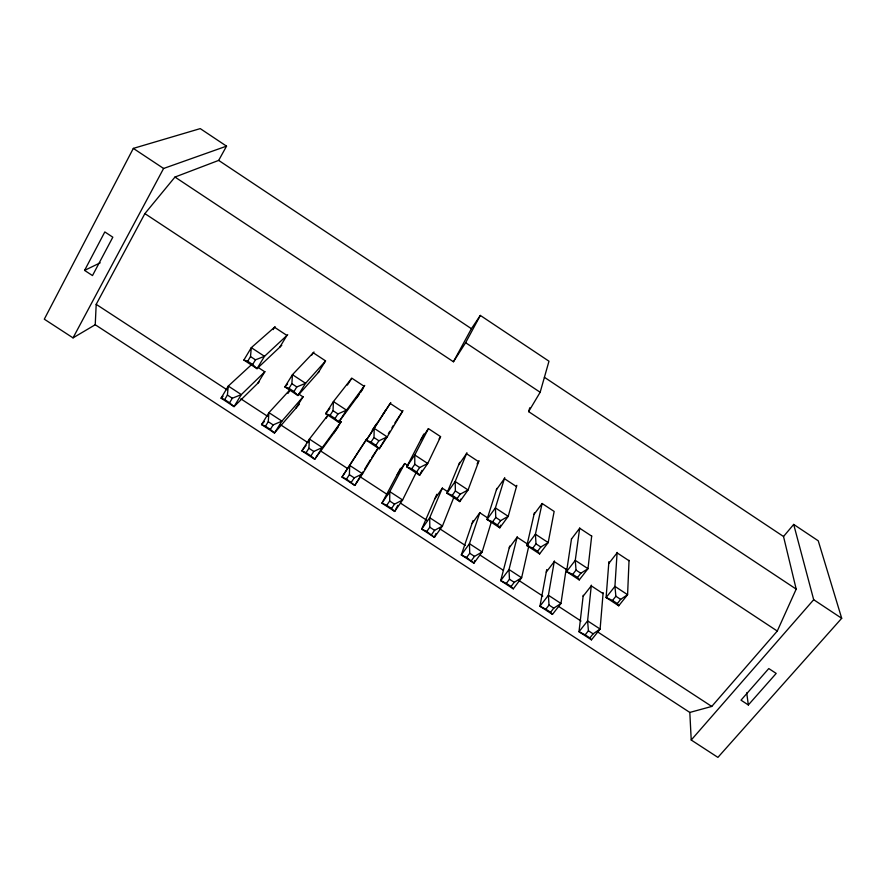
<?xml version="1.0" encoding="UTF-8"?>
<svg xmlns="http://www.w3.org/2000/svg" width="886" height="886" viewBox="0 0 886 886"><rect width="100%" height="100%" fill="white"/><g stroke="black" fill="none" stroke-linecap="round" stroke-linejoin="round"><path stroke-width="1.33" d="M400.527 468.295L381.955 503.137L386.717 505.352L389.685 501.011L389.807 491.619L404.68 463.533L407.981 465.671M385.532 410.406L366.283 440.309L371.012 442.081L374.003 437.573L374.191 428.337L390.781 402.554M359.683 449.656L341.996 477.067L346.481 479.093L349.394 474.708L349.704 465.416L366.882 438.758L359.561 449.844M364.744 385.41L346.492 410.152L333.424 401.568L325.671 413.684L330.101 415.257L333.025 410.694L333.424 401.568L351.642 378.377M629.049 560.295L627.587 594.694L618.716 605.791L606.102 597.529L608.903 561.658M95.234 324.741L96.197 304.341L144.883 213.604L174.974 177.056L218.676 160.399L226.539 146.146L200.247 128.614L133.321 148.394L44.3 319.181L73.029 337.876L95.234 324.741L689.817 712.433L711.746 706.441L777.277 631.053L796.193 589.112L783.523 536.506L544.392 377.281M338.895 420.374L341.099 421.825L322.327 447.53L309.413 439.091L301.871 450.885L306.069 452.713L308.915 448.272L309.413 439.091L328.252 414.737M617.121 552.399L614.928 586.388L615.881 596.245L612.547 600.442L606.102 597.529L614.928 586.388L627.587 594.694L620.654 599.379L617.309 603.565L618.716 605.791M325.428 361.111L305.581 383.295L292.458 374.678L284.86 386.938L289.002 388.312L291.871 383.693L292.458 374.678L313.998 351.986M303.178 396.706L281.914 421.116L268.945 412.643L261.558 424.582L265.468 426.221L268.259 421.725L268.945 412.643L290.043 389.696M603.144 592.634L600.11 629.049L591.46 639.858L579.001 631.729L583.243 595.281M287.74 334.686L264.493 356.316L251.303 347.655L243.871 360.059L247.703 361.244L250.505 356.571L251.303 347.655L275.158 326.701M264.958 371.644L241.324 394.591L228.289 386.075L221.057 398.146L224.667 399.597L227.403 395.045L228.289 386.075L251.668 364.534M591.339 585.125L587.595 620.876L588.415 630.766L585.159 634.852L579.001 631.729L587.595 620.876L600.11 629.049L593.122 633.844L589.866 637.92L591.46 639.858M591.693 535.908L587.983 568.69L579.256 579.92L566.586 571.625L571.514 538.777M579.71 528.012L575.269 560.351L576.033 570.108L572.755 574.35L566.586 571.625L575.269 560.351L587.983 568.69L580.828 573.253L577.539 577.484L579.256 579.92M566.22 568.657L560.96 603.477L552.465 614.408L539.951 606.245L546.728 569.565M554.381 560.893L548.401 595.259L549.021 605.049L545.831 609.18L539.951 606.245L548.401 595.259L560.96 603.477L553.761 608.15L550.56 612.27L552.465 614.408M539.618 553.938L537.58 551.291L540.814 547.005L548.19 542.575L535.421 534.192L526.893 545.599L539.618 553.938L548.19 542.575L554.149 511.443L542.11 503.492L535.421 534.192L535.997 543.849L532.774 548.135L526.893 545.599L534.391 512.861M528.82 545.909L521.632 577.772L513.293 588.847L500.712 580.64L509.705 546.053M517.225 536.783L509.018 569.532L509.461 579.222L506.327 583.409L500.712 580.64L509.018 569.532L521.632 577.772L514.223 582.323L511.078 586.499L513.293 588.847M516.826 485.34L508.221 516.328L499.804 527.834L487.023 519.462L496.847 488.385M796.193 589.112L528.621 411.625L540.161 392.265L548.977 361.211L480.334 315.427L471.418 328.695L453.433 361.765L174.974 177.056M500.557 525.21L499.804 527.834L497.445 524.977L492.616 521.81L487.023 519.462L495.396 507.911L504.71 477.587M528.621 411.625L529.773 407.759M491.42 521.699L482.139 551.967L473.932 563.164L461.307 554.924L473.08 520.514M474.752 560.583L473.932 563.164L466.634 557.504L461.307 554.924L469.458 543.672L479.869 512.551M479.016 460.665L468.063 489.969L459.801 501.609L446.954 493.192L459.712 462.348M460.753 499.106L459.801 501.609L457.121 498.541L452.27 495.352L446.954 493.192L455.182 481.508L466.9 452.68M453.92 497.124L442.457 526.029L434.406 537.37L421.714 529.086L436.798 494.255M435.945 533.538L434.406 537.37L426.775 531.489L421.714 529.086L429.721 517.712L442.413 487.987M440.508 436.898L427.728 463.489L419.61 475.273L406.718 466.811L423.829 434.018M422.013 470.333L419.61 475.273L416.608 471.972L411.735 468.783L406.718 466.811L414.781 454.983L428.303 428.857M416.254 472.426L402.598 499.981L394.691 511.455L381.955 503.137L389.807 491.619L402.598 499.981L394.514 504.156L391.534 508.486L394.691 511.455L397.748 505.352M84.58 270.396L104.825 231.933L112.821 237.193L92.487 275.568L84.58 270.396L100.184 262.832M73.029 337.876L163.6 168.473L226.539 146.146M453.433 361.765L465.626 342.716L480.334 315.427M273.098 329.625L274.516 327.266L286.931 335.44L279.788 347.179M259.122 381.966L234.037 406.619L229.574 402.798L232.309 398.257L241.324 394.591L234.037 406.619L221.057 398.146L223.073 396.263M281.77 345.307L257.006 368.676L252.665 364.5L255.478 359.827L264.493 356.316L257.006 368.676L243.871 360.059M386.285 437.119L379.241 448.803L366.283 440.309L374.191 428.337L387.204 436.876L379.241 448.803L375.908 445.293L371.012 442.081M388.4 433.619L389.818 431.272M391.933 427.772L393.34 425.435M403.008 410.606L387.204 436.876L378.909 440.796L375.908 445.293M363.271 471.496L354.799 485.428L341.996 477.067L349.704 465.416L362.551 473.811L354.799 485.428L346.481 479.093M364.689 469.17L370.337 459.878M378.278 447.873L362.551 473.811L354.234 477.864L351.321 482.25M257.837 383.239L264.792 371.799L258.103 367.413M287.994 393.395L290.11 389.995M311.794 355.098L313.245 352.772L325.605 360.912L318.318 372.519M299.357 404.215L274.472 433.01L270.341 429.4L273.143 424.915L281.914 421.116L274.472 433.01L261.558 424.582L264.349 421.514M319.06 371.688L297.94 395.51L293.942 391.557L296.81 386.938L305.581 383.295L297.94 395.51L284.86 386.938L287.618 384.003M295.924 408.18L303.034 396.862L298.593 393.949M326.059 418.347L328.219 414.969M347.378 385.078L351.808 378.167L364.113 386.274L356.681 397.748M337.998 427.329L314.729 459.28L310.931 455.891L313.788 451.45L322.327 447.53L314.729 459.28L301.871 450.885L306.035 445.47M359.04 394.547L338.685 422.223L335.019 418.491L337.954 413.928L346.492 410.152L338.685 422.223L325.671 413.684L329.891 408.28M372.441 430.131L376.816 423.342M333.856 433.01L341.099 421.825M360.58 392.454L362.784 389.043M372.275 430.286L375.143 425.945M382.674 414.836L390.205 403.451L402.454 411.514L394.89 422.866M371.633 457.741L378.267 447.784M397.227 474.497L404.692 463.522M420.772 439.888L428.425 428.625L440.63 436.654L439.079 438.902M411.735 468.783L414.781 464.33L414.781 454.983L427.728 463.489L419.665 467.531L416.608 471.972M434.716 499.051L442.324 488.197L447.784 491.774M458.693 464.829L466.49 453.687L478.628 461.684L477.067 463.899M426.775 531.489L429.799 527.203L429.721 517.712L442.457 526.029L434.594 530.337L431.56 534.612M452.27 495.352L455.371 490.955L455.182 481.508L468.063 489.969L460.233 494.144L457.121 498.541M472.061 523.504L479.802 512.761L487.411 517.756M496.448 489.659L504.389 478.639L516.472 486.602M466.634 557.504L469.724 553.274L469.458 543.672L482.139 551.967L474.497 556.386L471.407 560.616M492.616 521.81L495.783 517.457L495.396 507.911L508.221 516.328L500.612 520.636L497.445 524.977M509.24 547.847L517.114 537.226L527.934 544.325M534.048 514.378L542.11 503.492M546.263 572.09L554.259 561.591L566.121 569.355M571.481 538.998L579.688 528.233L591.671 536.119M583.132 596.223L591.261 585.845L603.067 593.587M608.76 563.507L617.088 552.864L629.027 560.727M783.523 536.506L793.69 524.423L818.243 540.803L841.7 618.295L717.915 757.386L691.224 740.02L689.817 712.433M691.224 740.02L813.691 599.711L793.69 524.423M748.338 704.968L776.191 673.426L768.782 668.553L741.006 700.162L748.338 704.968L746.71 692.819M96.197 304.341L226.949 389.751M240.826 398.822L267.439 416.21M280.164 424.516L307.94 442.657M320.666 450.974L347.279 468.351M360.004 476.668L387.769 494.809M400.505 503.126L427.107 520.503M439.844 528.82L465.294 545.444M480.334 555.278L503.481 570.396M518.52 580.219L542.819 596.09M559.011 606.666L580.995 621.031M597.197 631.607L711.746 706.441M227.403 395.045L232.309 398.257M268.259 421.725L273.143 424.915M308.915 448.272L313.788 451.45M349.394 474.708L354.234 477.864M389.685 501.011L394.514 504.156M429.799 527.203L434.594 530.337M469.724 553.274L474.497 556.386M509.461 579.222L514.223 582.323M549.021 605.049L553.761 608.15M588.415 630.766L593.122 633.844M224.667 399.597L229.574 402.798M265.468 426.221L270.341 429.4M306.069 452.713L310.931 455.891M386.717 505.352L391.534 508.486M506.327 583.409L511.078 586.499M545.831 609.18L550.56 612.27M585.159 634.852L589.866 637.92M250.505 356.571L255.478 359.827M291.871 383.693L296.81 386.938M333.025 410.694L337.954 413.928M374.003 437.573L378.909 440.796M414.781 464.33L419.665 467.531M455.371 490.955L460.233 494.144M495.783 517.457L500.612 520.636M535.997 543.849L540.814 547.005M576.033 570.108L580.828 573.253M615.881 596.245L620.654 599.379M247.703 361.244L252.665 364.5M289.002 388.312L293.942 391.557M330.101 415.257L335.019 418.491M532.774 548.135L537.58 551.291M572.755 574.35L577.539 577.484M612.547 600.442L617.309 603.565M144.883 213.604L777.277 631.053M465.626 342.716L540.161 392.265M133.321 148.394L163.6 168.473M813.691 599.711L841.7 618.295M218.676 160.399L471.418 328.695"/></g></svg>
